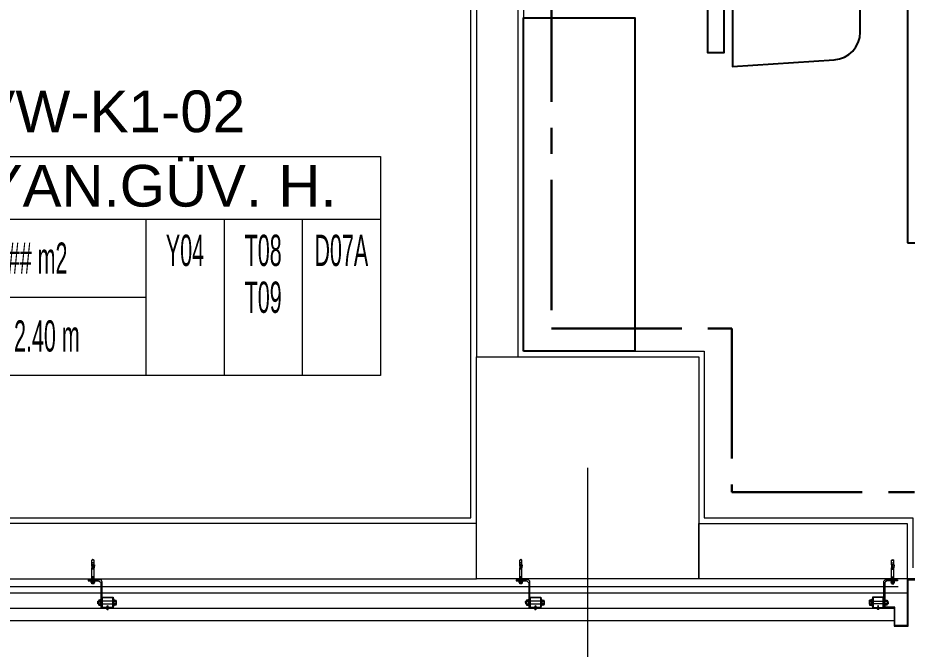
# Model space of a CAD drawing. Extents: x -2365 to 41970, y -230 to 8114.
# Drawn here: x 17435.8 to 17755.8, y 287.2 to 514.5 of the extents above; entities that cross this region are included whole.
import ezdxf
from ezdxf.enums import TextEntityAlignment as Align

# ---------------------------------------------------------------- set-up
doc = ezdxf.new("R2010")
doc.units = 0
doc.header["$LTSCALE"] = 25
doc.linetypes.add('CENTER', pattern=[2, 1.25, -0.25, 0.25, -0.25])
doc.layers.get('0').update_dxf_attribs({"color": 9, "lineweight": 9})
for name, color, linetype, lineweight in [('00', 9, 'Continuous', 9), ('01', 9, 'Continuous', 9), ('05', 9, 'Continuous', 9), ('06D', 9, 'Continuous', 9), ('10', 9, 'Continuous', 9), ('10A', 9, 'Continuous', 9), ('14', 9, 'Continuous', 9), ('21_MAHAL', 9, 'Continuous', 9), ('24', 9, 'Continuous', 9), ('33', 9, 'BATTING', 9), ('E-KABLO', 7, 'Continuous', 30)]:
    doc.layers.add(name, color=color, linetype=linetype, lineweight=lineweight)
doc.styles.add('Arial', font='arial.ttf', dxfattribs={"height": 2.5})
doc.styles.add('MuuM_TEXT-STANDART', font='ARIALN.TTF')
doc.linetypes.add('BATTING', pattern='A,0.0001,-0.1,[134,ltypeshp.shx,S=0.1,R=0,X=-0.1,Y=0],-0.2,[134,ltypeshp.shx,S=0.1,R=180,X=0.1,Y=0],-0.1', length=0.4001)

# ---------------------------------------------------------------- blocks, each defined once
blk = doc.blocks.new('p-kolon-80x80-vw')
at = {"layer": '01'}
blk.add_lwpolyline([(-40, -40), (-40, 40), (40, 40), (40, -40)], close=True, dxfattribs=at)
blk = doc.blocks.new('m-vw-sandalye-02')
at = {"lineweight": -3, "ltscale": 0.5}
for points in [[(-22.5, 0), (-22.5, -5), (22.5, -5), (22.5, 0)], [(-22.5, -5), (22.5, -5), (22.5, -50), (-22.5, -50)]]:
    blk.add_lwpolyline(points, close=True, dxfattribs=at)
blk = doc.blocks.new('m-vw-sandalye')
at = {"lineweight": -3, "ltscale": 0.5}
blk.add_lwpolyline([(-20.5, 0), (20.5, 0), (20.5, -6), (-20.5, -6)], close=True, dxfattribs=at)
blk.add_lwpolyline([(-25.5, -9), (25.5, -9), (23.11, -45.65, -0.395265), (13.13, -55), (-13.13, -55, -0.395265), (-23.11, -45.65)], format="xyb", close=True, dxfattribs=at)
blk = doc.blocks.new('m-vw-çalışma-p-01')
at = {"lineweight": -3, "ltscale": 0.5}
for p, q in [((11.93, 179.03), (91.93, 179.03)), ((11.93, -0.97), (11.93, 179.03)), ((91.93, 179.03), (91.93, -0.97)), ((91.93, -0.97), (11.93, -0.97))]:
    blk.add_line(p, q, dxfattribs=at)
for points in [[(32.8, 159.16), (35.47, 160.53), (53.74, 124.95), (51.08, 123.58)], [(15, 137.5), (25, 137.5), (25, 102.5), (15, 102.5)]]:
    blk.add_lwpolyline(points, close=True, dxfattribs=at)
blk.add_circle((43.27, 142.05), 6, dxfattribs=at)
at = {"lineweight": -3, "ltscale": 0.5, "xscale": -1, "rotation": 270}
blk.add_blockref('m-vw-sandalye-02', (115, 120), dxfattribs=at)
at = {"lineweight": -3, "rotation": 90}
blk.add_blockref('m-vw-sandalye', (-60, 90), dxfattribs=at)
at = {"lineweight": -3, "ltscale": 0.5, "rotation": 270}
blk.add_blockref('m-vw-sandalye-02', (115, 60), dxfattribs=at)
blk = doc.blocks.new('cxvxv')
for p, q in [((-21988.4, 8560.98, 0), (-21988.4, 8560.32, 0)), ((-21988.4, 8560.32, 0), (-21986.64, 8560.32, 0)), ((-21986.86, 8561.07, 0), (-21988.18, 8561.07, 0)), ((-21988.02, 8561.25, 0), (-21987.03, 8561.3, 0)), ((-21988.02, 8561.25, 0), (-21988, 8561.26, 0)), ((-21988, 8561.23, 0), (-21988.02, 8561.25, 0)), ((-21988.02, 8561.13, 0), (-21987.03, 8561.19, 0)), ((-21988.02, 8561.13, 0), (-21988, 8561.14, 0)), ((-21988, 8561.11, 0), (-21988.02, 8561.13, 0)), ((-21988.02, 8560.32, 0), (-21987.02, 8560.32, 0)), ((-21988.02, 8560.28, 0), (-21988.02, 8560.32, 0)), ((-21988.02, 8560.11, 0), (-21988.02, 8555.61, 0)), ((-21988, 8561.3, 0), (-21987.94, 8561.35, 0)), ((-21988, 8561.26, 0), (-21988, 8561.3, 0)), ((-21988, 8561.14, 0), (-21988, 8561.23, 0)), ((-21988, 8561.07, 0), (-21988, 8561.11, 0)), ((-21987.96, 8560.98, 0), (-21987.96, 8560.32, 0)), ((-21987.54, 8561.35, 0), (-21987.94, 8561.35, 0)), ((-21987.7, 8561.05, 0), (-21987.7, 8561.08, 0)), ((-21987.7, 8561.07, 0), (-21987.7, 8561.07, 0)), ((-21987.54, 8561.35, 0), (-21987.1, 8561.35, 0)), ((-21987.03, 8561.3, 0), (-21987.1, 8561.35, 0)), ((-21987.08, 8560.64, 0), (-21987.08, 8560.98, 0)), ((-21987.08, 8560.64, 0), (-21987.08, 8560.32, 0)), ((-21987.06, 8560.32, 0), (-21987.06, 8560.28, 0)), ((-21987.06, 8555.61, 0), (-21987.06, 8560.11, 0)), ((-21987.05, 8561.32, 0), (-21987.03, 8561.3, 0)), ((-21987.03, 8561.3, 0), (-21987.05, 8561.28, 0)), ((-21987.03, 8561.3, 0), (-21987.05, 8561.29, 0)), ((-21987.05, 8561.28, 0), (-21987.05, 8561.2, 0)), ((-21987.05, 8561.2, 0), (-21987.03, 8561.19, 0)), ((-21987.03, 8561.19, 0), (-21987.05, 8561.17, 0)), ((-21987.05, 8561.17, 0), (-21987.05, 8561.08, 0)), ((-21987.05, 8561.08, 0), (-21987.03, 8561.07, 0)), ((-21987.02, 8560.32, 0), (-21987.02, 8560.28, 0)), ((-21987.02, 8555.61, 0), (-21987.02, 8560.11, 0)), ((-21986.64, 8560.32, 0), (-21986.64, 8560.98, 0)), ((-21988.4, 8555.4, 0), (-21986.64, 8555.4, 0)), ((-21988.4, 8554.74, 0), (-21988.4, 8555.4, 0)), ((-21986.86, 8554.65, 0), (-21988.17, 8554.65, 0)), ((-21988.02, 8555.44, 0), (-21988.02, 8555.4, 0)), ((-21988.02, 8555.4, 0), (-21987.02, 8555.4, 0)), ((-21987.96, 8554.74, 0), (-21987.96, 8555.4, 0)), ((-21987.08, 8555.08, 0), (-21987.08, 8555.4, 0)), ((-21987.08, 8555.08, 0), (-21987.08, 8554.74, 0)), ((-21987.06, 8555.4, 0), (-21987.06, 8555.44, 0)), ((-21987.02, 8555.4, 0), (-21987.02, 8555.44, 0)), ((-21986.64, 8555.4, 0), (-21986.64, 8554.74, 0))]:
    blk.add_line(p, q)
at = {"elevation": 0}
for points in [[(-21986.3, 8560.11), (-21988.7, 8560.11), (-21988.7, 8560.28), (-21986.3, 8560.28)], [(-21986.3, 8555.61), (-21988.7, 8555.61), (-21988.7, 8555.44), (-21986.3, 8555.44)]]:
    blk.add_lwpolyline(points, close=True, dxfattribs=at)
for points in [[(-21987.98, 8560.28), (-21987.98, 8560.32)], [(-21987.98, 8560.11), (-21987.98, 8555.61)], [(-21987.98, 8555.44), (-21987.98, 8555.4)]]:
    blk.add_lwpolyline(points, dxfattribs=at)
for centre, radius, start, end in [((-21988.18, 8560.75, 0), 0.315, 45.8497, 134.1503), ((-21987.52, 8559.95, 0), 1.12, 66.8701, 113.1299), ((-21987.52, 8559.95, 0), 1.12, 66.8701, 113.1299), ((-21986.86, 8560.76, 0), 0.313, 45.449, 134.551), ((-21988.18, 8554.97, 0), 0.315, 225.8497, 314.1503), ((-21987.52, 8555.77, 0), 1.12, 246.8701, 293.1299), ((-21987.52, 8555.77, 0), 1.12, 246.8701, 293.1299), ((-21986.86, 8554.96, 0), 0.313, 225.449, 314.551)]:
    blk.add_arc(centre, radius, start, end)
blk = doc.blocks.new('VIDA')
for p, q in [((-18072, 6523.9), (-18071.9, 6524)), ((-18071.9, 6523.8), (-18072, 6523.9)), ((-18071.9, 6524), (-18070.1, 6524.7)), ((-18069.6, 6522.9), (-18071.9, 6523.8)), ((-18069.7, 6524.9), (-18070.6, 6523.2)), ((-18070.6, 6523.2), (-18070.1, 6524.7)), ((-18070.1, 6524.7), (-18069.9, 6525.1)), ((-18069.9, 6525.1), (-18070.1, 6524.1)), ((-18070.1, 6524.1), (-18070, 6524.3)), ((-18070, 6524.3), (-18069.8, 6525.1)), ((-18069.9, 6525.1), (-18069.8, 6525.1)), ((-18069.8, 6525.1), (-18069.7, 6524.9)), ((-18069.7, 6524.9), (-18069.3, 6525)), ((-18069.6, 6522.8), (-18069.1, 6525)), ((-18069.6, 6522.8), (-18069.6, 6522.9)), ((-18069.4, 6522.4), (-18069.6, 6522.8)), ((-18068.9, 6525.3), (-18069.4, 6522.4)), ((-18069.3, 6522.4), (-18069.4, 6522.4)), ((-18069.3, 6522.4), (-18068.9, 6525.3)), ((-18069.3, 6525), (-18069.1, 6525)), ((-18069.1, 6522.8), (-18069.3, 6522.4)), ((-18069.1, 6525), (-18068.9, 6525.3)), ((-18068.7, 6522.8), (-18069.1, 6522.8)), ((-18068.9, 6525.3), (-18068.9, 6525.3)), ((-18068.9, 6525.3), (-18068.7, 6525)), ((-18068.7, 6522.8), (-18068.2, 6525)), ((-18068.7, 6525), (-18068.2, 6525)), ((-18068.5, 6522.4), (-18068.7, 6522.8)), ((-18068, 6525.3), (-18068.5, 6522.4)), ((-18068.4, 6522.4), (-18068.5, 6522.4)), ((-18068.4, 6522.4), (-18067.9, 6525.3)), ((-18068.2, 6522.8), (-18068.4, 6522.4)), ((-18068.2, 6522.8), (-18068.4, 6522.4)), ((-18068.2, 6525), (-18068, 6525.3)), ((-18067.7, 6525), (-18068.2, 6522.8)), ((-18067.7, 6522.8), (-18068.2, 6522.8)), ((-18067.9, 6525.3), (-18068, 6525.3)), ((-18067.9, 6525.3), (-18067.7, 6525)), ((-18067.7, 6522.8), (-18067.2, 6525)), ((-18067.7, 6525), (-18067.2, 6525)), ((-18067.5, 6522.4), (-18067.7, 6522.8)), ((-18067, 6525.3), (-18067.5, 6522.4)), ((-18067.4, 6522.4), (-18067.5, 6522.4)), ((-18067.4, 6522.4), (-18066.9, 6525.3)), ((-18067.2, 6522.8), (-18067.4, 6522.4)), ((-18067.2, 6522.8), (-18067.4, 6522.4)), ((-18067.2, 6525), (-18067, 6525.3)), ((-18066.7, 6525), (-18067.2, 6522.8)), ((-18066.7, 6522.8), (-18067.2, 6522.8)), ((-18066.9, 6525.3), (-18067, 6525.3)), ((-18066.9, 6525.3), (-18066.7, 6525)), ((-18066.3, 6525), (-18066.7, 6525)), ((-18066.7, 6522.8), (-18066.3, 6525)), ((-18066.5, 6522.4), (-18066.7, 6522.8)), ((-18066.1, 6525.3), (-18066.5, 6522.4)), ((-18066.5, 6522.4), (-18066, 6525.3)), ((-18066.3, 6522.8), (-18066.5, 6522.4)), ((-18066.3, 6522.8), (-18066.5, 6522.4)), ((-18066.5, 6522.4), (-18066.5, 6522.4)), ((-18066.3, 6525), (-18066.1, 6525.3)), ((-18065.8, 6525), (-18066.3, 6522.8)), ((-18066.3, 6522.8), (-18065.8, 6522.8)), ((-18066, 6525.3), (-18066.1, 6525.3)), ((-18066, 6525.3), (-18065.8, 6525)), ((-18065.8, 6522.8), (-18065.3, 6525)), ((-18065.8, 6525), (-18065.3, 6525)), ((-18065.6, 6522.4), (-18065.8, 6522.8)), ((-18065.1, 6525.3), (-18065.6, 6522.4)), ((-18065.5, 6522.4), (-18065.6, 6522.4)), ((-18065.5, 6522.4), (-18065, 6525.3)), ((-18065.3, 6522.8), (-18065.5, 6522.4)), ((-18065.3, 6522.8), (-18065.5, 6522.4)), ((-18065.3, 6525), (-18065.1, 6525.3)), ((-18064.8, 6525), (-18065.3, 6522.8)), ((-18064.8, 6522.8), (-18065.3, 6522.8)), ((-18065.1, 6525.3), (-18065, 6525.3)), ((-18065, 6525.3), (-18064.8, 6525)), ((-18064.8, 6525), (-18064.3, 6525)), ((-18064.8, 6522.8), (-18064.3, 6525)), ((-18064.6, 6522.4), (-18064.8, 6522.8)), ((-18064.1, 6525.3), (-18064.6, 6522.4)), ((-18064.5, 6522.4), (-18064.6, 6522.4)), ((-18064.5, 6522.4), (-18064, 6525.3)), ((-18064.3, 6522.8), (-18064.5, 6522.4)), ((-18064.3, 6522.8), (-18064.5, 6522.4)), ((-18064.3, 6525), (-18064.1, 6525.3)), ((-18063.8, 6525), (-18064.3, 6522.8)), ((-18063.8, 6522.8), (-18064.3, 6522.8)), ((-18064, 6525.3), (-18064.1, 6525.3)), ((-18064, 6525.3), (-18063.8, 6525)), ((-18063.8, 6522.8), (-18062, 6525)), ((-18062, 6525), (-18063.8, 6525)), ((-18063.6, 6522.4), (-18063.8, 6522.8)), ((-18063.6, 6522.4), (-18061.7, 6525.3)), ((-18061.8, 6525.3), (-18063.6, 6522.4)), ((-18062, 6522.8), (-18063.6, 6522.4)), ((-18062, 6522.8), (-18063.6, 6522.4)), ((-18063.6, 6522.4), (-18063.6, 6522.4)), ((-18061.5, 6525), (-18063.4, 6522.8)), ((-18063.4, 6522.8), (-18061.5, 6522.8)), ((-18061.7, 6525.3), (-18063.2, 6525.3)), ((-18062.7, 6522.4), (-18061.5, 6522.8)), ((-18062.6, 6522.4), (-18062.1, 6525.3)), ((-18062.4, 6522.8), (-18062.6, 6522.4)), ((-18062.4, 6522.8), (-18062.6, 6522.4)), ((-18062.6, 6522.4), (-18061.3, 6522.4)), ((-18062.4, 6525), (-18062.2, 6525.3)), ((-18061.5, 6525), (-18062.4, 6525)), ((-18061.5, 6522.8), (-18062.4, 6525)), ((-18061.9, 6525), (-18062.4, 6522.8)), ((-18061.9, 6522.8), (-18062.4, 6522.8)), ((-18062.2, 6525.3), (-18062.1, 6525.3)), ((-18062.2, 6525.3), (-18061.3, 6522.4)), ((-18062.1, 6525.3), (-18061.9, 6525)), ((-18062, 6525), (-18061.8, 6525.3)), ((-18061.9, 6525), (-18061.4, 6525)), ((-18061.9, 6522.8), (-18061.4, 6525)), ((-18061.7, 6522.4), (-18061.9, 6522.8)), ((-18061.2, 6525.3), (-18061.7, 6522.4)), ((-18061.7, 6525.3), (-18061.5, 6525)), ((-18061.6, 6522.4), (-18061.7, 6522.4)), ((-18061.6, 6522.4), (-18061.2, 6525.3)), ((-18061.4, 6522.8), (-18061.6, 6522.4)), ((-18061.4, 6522.8), (-18061.6, 6522.4)), ((-18061.4, 6525), (-18061.2, 6525.3)), ((-18061, 6525), (-18061.4, 6522.8)), ((-18060.9, 6522.8), (-18061.4, 6522.8)), ((-18061.2, 6525.3), (-18061, 6525)), ((-18061.2, 6525.3), (-18061.2, 6525.3)), ((-18061, 6525), (-18060.5, 6525)), ((-18060.9, 6522.8), (-18060.5, 6525)), ((-18060.7, 6522.4), (-18060.9, 6522.8)), ((-18060.7, 6522.4), (-18060.2, 6525.3)), ((-18060.3, 6525.3), (-18060.7, 6522.4)), ((-18060.5, 6522.8), (-18060.7, 6522.4)), ((-18060.5, 6522.8), (-18060.7, 6522.4)), ((-18060.7, 6522.4), (-18060.7, 6522.4)), ((-18060.5, 6525), (-18060.3, 6525.3)), ((-18060, 6525), (-18060.5, 6522.8)), ((-18060.5, 6522.8), (-18060, 6522.8)), ((-18060.3, 6525.3), (-18060.2, 6525.3)), ((-18060.2, 6525.3), (-18060, 6525)), ((-18060, 6525), (-18059.5, 6525)), ((-18060, 6522.8), (-18059.5, 6525)), ((-18059.8, 6522.4), (-18060, 6522.8)), ((-18059.3, 6525.3), (-18059.8, 6522.4)), ((-18059.7, 6522.4), (-18059.8, 6522.4)), ((-18059.7, 6522.4), (-18059.2, 6525.3)), ((-18059.5, 6522.8), (-18059.7, 6522.4)), ((-18059.5, 6522.8), (-18059.7, 6522.4)), ((-18059.5, 6525), (-18059.3, 6525.3)), ((-18059.2, 6524), (-18059.5, 6522.8)), ((-18059.5, 6522.8), (-18059.2, 6522.8)), ((-18059.3, 6525.3), (-18059.2, 6525.3)), ((-18058.1, 6526.6), (-18059.2, 6526.6)), ((-18059.2, 6521.2), (-18059.2, 6526.6)), ((-18058.1, 6521.2), (-18059.2, 6521.2))]:
    blk.add_line(p, q)
for points in [[(-18068.7, 6525), (-18069.1, 6522.8)], [(-18057.2, 6524.3), (-18057.5, 6524), (-18057.5, 6523.8), (-18057.2, 6523.5)]]:
    blk.add_lwpolyline(points)
for centre, start, end in [((-18062.4, 6523.6), 7.5095, 35.2427), ((-18062.4, 6524.2), 324.7573, 352.4905)]:
    blk.add_arc(centre, 5.21, start, end)
blk = doc.blocks.new('çelik dübel')
at = {"ltscale": 7}
for p, q in [((-87.2, -2), (-85, 2)), ((-85, -6), (-85, 2)), ((-68, 2), (-85, 2)), ((-75, -6), (-75, 2)), ((-70, -6), (-70, 2)), ((-68, 3), (-58, 2)), ((-68, -7), (-68, 3)), ((-58, -6), (-58, 2)), ((-8.5, 2), (-58, 2)), ((-53, 1.5), (-58, 1.5)), ((-53, -6), (-53, 2)), ((-25, -6), (-25, 2)), ((-25, -6), (-23.9, 2)), ((-23, -6), (-21.9, 2)), ((-21, -6), (-19.9, 2)), ((-19, -6), (-17.9, 2)), ((-17, -6), (-15.9, 2)), ((-85, -6), (-87.2, -2)), ((-68, -6), (-85, -6)), ((-68, -7), (-58, -6)), ((-53, -5.5), (-58, -5.5)), ((-8.5, -6), (-58, -6))]:
    blk.add_line(p, q, dxfattribs=at)
for p, q in [((-15, -6), (-13.9, 2)), ((-13, -6), (-11.9, 2)), ((-11, -6), (-10, 1.1)), ((-10, -9), (-10, 5)), ((-9, 5), (-10, 5)), ((-10, 3), (-10, 5)), ((-9, -9), (-9, 5)), ((-8.5, 2), (-8.5, 3)), ((-8.5, -4), (-8.5, 0)), ((-5, 4), (-7.5, 4)), ((-5, 1), (-7.5, 1)), ((-4, 2), (-4, 3)), ((-1, 2), (-4, 2)), ((-4, -4), (-4, 0)), ((-3, -6), (-1.9, 2)), ((-1, -6), (0, 1.1)), ((0, -5), (0, 1)), ((-10, -7), (-10, -9.1)), ((-9, -9), (-10, -9)), ((-8.5, -6), (-8.5, -7)), ((-5, -5), (-7.5, -5)), ((-5, -8), (-7.5, -8)), ((-4, -6), (-4, -7)), ((-1, -6), (-4, -6))]:
    blk.add_line(p, q)
for points in [[(-68, 0.6), (-67.4, 0.4), (-67, 0.1), (-66.6, -0.3), (-66.2, -0.8), (-65.9, -1.3), (-65.7, -1.9), (-65.4, -2.3), (-65.2, -2.8), (-65, -3.1), (-64.8, -3.3), (-64.6, -3.5), (-64.4, -3.6), (-64.2, -3.5), (-63.9, -3.5), (-63.7, -3.3), (-63.5, -3.1), (-63.2, -2.9), (-62.9, -2.6), (-62.7, -2.3), (-62.4, -2), (-62.1, -1.7), (-61.9, -1.4), (-61.6, -1.1), (-61.4, -0.9), (-61.2, -0.7), (-61, -0.6), (-60.8, -0.5), (-60.6, -0.5), (-60.4, -0.5), (-60.3, -0.7), (-60.1, -0.9), (-59.9, -1.1), (-59.8, -1.5), (-59.6, -1.9), (-59.4, -2.3), (-59.2, -2.7), (-58.9, -3), (-58.7, -3.3), (-58.4, -3.5), (-58, -3.5)], [(-68, -0.5), (-68, -0.5), (-67.9, -0.5), (-67.9, -0.5), (-67.8, -0.5), (-67.8, -0.6), (-67.7, -0.6), (-67.7, -0.6), (-67.6, -0.7), (-67.6, -0.7), (-67.6, -0.8), (-67.5, -0.8), (-67.5, -0.8), (-67.5, -0.9), (-67.4, -0.9), (-67.4, -0.9), (-67.3, -1), (-67.3, -1), (-67.3, -1.1), (-67.2, -1.1), (-67.2, -1.2), (-67.2, -1.2), (-67.1, -1.3), (-67.1, -1.3), (-67.1, -1.4), (-67, -1.4), (-67, -1.5), (-67, -1.5), (-66.9, -1.6), (-66.9, -1.6), (-66.9, -1.7), (-66.9, -1.7), (-66.8, -1.8), (-66.8, -1.9), (-66.8, -1.9), (-66.7, -2), (-66.7, -2), (-66.7, -2.1), (-66.6, -2.2), (-66.6, -2.2), (-66.6, -2.3), (-66.6, -2.3), (-66.5, -2.4), (-66.5, -2.5), (-66.5, -2.5), (-66.4, -2.6), (-66.4, -2.7), (-66.4, -2.7), (-66.3, -2.8), (-66.3, -2.8), (-66.3, -2.9), (-66.3, -3), (-66.2, -3), (-66.2, -3.1), (-66.2, -3.1), (-66.1, -3.2), (-66.1, -3.2), (-66.1, -3.3), (-66, -3.4), (-66, -3.4), (-66, -3.5), (-65.9, -3.5), (-65.9, -3.6), (-65.9, -3.6), (-65.8, -3.7), (-65.8, -3.7), (-65.7, -3.8), (-65.7, -3.8), (-65.7, -3.9), (-65.6, -3.9), (-65.6, -4), (-65.5, -4), (-65.5, -4.1), (-65.4, -4.1), (-65.4, -4.1), (-65.3, -4.2), (-65.3, -4.2), (-65.2, -4.3), (-65.2, -4.3), (-65.1, -4.3), (-65, -4.4), (-65, -4.4), (-64.9, -4.4), (-64.9, -4.4), (-64.8, -4.5), (-64.7, -4.5), (-64.7, -4.5), (-64.6, -4.5), (-64.5, -4.5), (-64.5, -4.5), (-64.4, -4.5), (-64.3, -4.5), (-64.3, -4.5), (-64.2, -4.5), (-64.1, -4.5), (-64.1, -4.5), (-64, -4.5), (-64, -4.5), (-63.9, -4.5), (-63.8, -4.5), (-63.8, -4.5), (-63.7, -4.4), (-63.7, -4.4), (-63.6, -4.4), (-63.6, -4.4), (-63.5, -4.4), (-63.4, -4.3), (-63.4, -4.3), (-63.3, -4.3), (-63.3, -4.3), (-63.3, -4.2), (-63.2, -4.2), (-63.2, -4.2), (-63.1, -4.1), (-63.1, -4.1), (-63, -4.1), (-63, -4), (-62.9, -4), (-62.9, -4), (-62.9, -3.9), (-62.8, -3.9), (-62.8, -3.9), (-62.7, -3.8), (-62.7, -3.8), (-62.7, -3.8), (-62.6, -3.7), (-62.6, -3.7), (-62.5, -3.6), (-62.5, -3.6), (-62.5, -3.6), (-62.4, -3.5), (-62.4, -3.5), (-62.4, -3.5), (-62.3, -3.4), (-62.3, -3.4), (-62.2, -3.3), (-62.2, -3.3), (-62.2, -3.3), (-62.1, -3.2), (-62.1, -3.2), (-62.1, -3.1), (-62, -3.1), (-62, -3.1), (-62, -3), (-61.9, -3), (-61.9, -2.9), (-61.9, -2.9), (-61.8, -2.9), (-61.8, -2.8), (-61.7, -2.8), (-61.7, -2.7), (-61.7, -2.7), (-61.6, -2.6), (-61.6, -2.6), (-61.6, -2.6), (-61.5, -2.5), (-61.5, -2.5), (-61.5, -2.5), (-61.4, -2.4), (-61.4, -2.4), (-61.4, -2.3), (-61.3, -2.3), (-61.3, -2.3), (-61.3, -2.2), (-61.3, -2.2), (-61.2, -2.2), (-61.2, -2.1), (-61.2, -2.1), (-61.1, -2), (-61.1, -2), (-61.1, -2), (-61, -1.9), (-61, -1.9), (-61, -1.9), (-61, -1.9), (-60.9, -1.8), (-60.9, -1.8), (-60.9, -1.8), (-60.9, -1.8), (-60.9, -1.8), (-60.9, -1.7), (-60.8, -1.7), (-60.8, -1.7), (-60.8, -1.7), (-60.8, -1.7), (-60.8, -1.7), (-60.8, -1.8), (-60.7, -1.8), (-60.7, -1.8), (-60.7, -1.8), (-60.7, -1.9), (-60.7, -1.9), (-60.7, -1.9), (-60.6, -2), (-60.6, -2), (-60.6, -2.1), (-60.6, -2.1), (-60.6, -2.1), (-60.5, -2.2), (-60.5, -2.2), (-60.5, -2.3), (-60.5, -2.3), (-60.4, -2.4), (-60.4, -2.5), (-60.4, -2.5), (-60.4, -2.6), (-60.3, -2.6), (-60.3, -2.7), (-60.3, -2.7), (-60.3, -2.8), (-60.2, -2.8), (-60.2, -2.9), (-60.2, -3), (-60.1, -3), (-60.1, -3.1), (-60.1, -3.1), (-60, -3.2), (-60, -3.2), (-59.9, -3.3), (-59.9, -3.4), (-59.9, -3.4), (-59.8, -3.5), (-59.8, -3.5), (-59.7, -3.6), (-59.7, -3.6), (-59.6, -3.7), (-59.6, -3.8), (-59.5, -3.8), (-59.5, -3.9), (-59.4, -3.9), (-59.3, -4), (-59.3, -4), (-59.2, -4.1), (-59.1, -4.2), (-59, -4.2), (-58.9, -4.3), (-58.8, -4.3), (-58.6, -4.4), (-58.4, -4.4), (-58.2, -4.5), (-58, -4.5)]]:
    blk.add_lwpolyline(points)
for centre, start, end in [((-7.5, 3), 90, 180), ((-7.5, 2), 180, 270), ((-7.5, 0), 90, 180), ((-5, 3), 0, 90), ((-5, 2), 270, 0), ((-5, 0), 0, 90), ((-1, 1), 0, 90), ((-7.5, -4), 180, 270), ((-7.5, -6), 90, 180), ((-7.5, -7), 180, 270), ((-5, -4), 270, 0), ((-5, -6), 0, 90), ((-5, -7), 270, 0), ((-1, -5), 270, 0)]:
    blk.add_arc(centre, 1, start, end)
blk = doc.blocks.new('kjdol')
at = {"ltscale": 10, "elevation": -278.89}
blk.add_lwpolyline([(77394.12, 60089.89), (77403.28, 60089.89, 0.460237), (77404.18, 60090.79), (77404.18, 60094.89), (77403.78, 60094.89), (77403.78, 60091.29, -0.414214), (77402.78, 60090.29), (77394.12, 60090.29)], format="xyb", close=True, dxfattribs=at)
at = {"elevation": -249.79}
for points in [[(77397.97, 60089.9), (77397.97, 60085.9), (77393.97, 60085.9), (77393.97, 60089.9)], [(77397.77, 60089.7), (77397.77, 60086.1), (77394.17, 60086.1), (77394.17, 60089.7)]]:
    blk.add_lwpolyline(points, close=True, dxfattribs=at)
at = {"extrusion": (0, 0, -1), "xscale": 0.1000000000058208, "yscale": 0.1000000000058208, "zscale": -0.0999999999999091}
blk.add_blockref('çelik dübel', (-77402.74, 60093.36, 459.25), dxfattribs=at)
blk.add_blockref('cxvxv', (99383.5, 51530.11, -249.79))
at = {"xscale": 0.1000000000058208, "yscale": 0.1000000000058208, "zscale": 0.1000000000058208, "rotation": 180}
blk.add_blockref('VIDA', (75587.75, 60740.29, -249.79), dxfattribs=at)
blk = doc.blocks.new('p-aks_vw')
at = {"layer": '24', "ltscale": 2}
blk.add_lwpolyline([(3240, 40), (3240, -257.5)], dxfattribs=at)
blk = doc.blocks.new('m-çalışma dolap modül')
at = {"lineweight": -3, "ltscale": 0.5}
blk.add_lwpolyline([(0, 40), (120, 40), (120, 0), (0, 0)], close=True, dxfattribs=at)
blk = doc.blocks.new('0_roomno2')
blk.add_lwpolyline([(19.375, -10.5), (0, -10.5), (0, 0), (19.375, 0)], close=True)
for points in [[(0, -3), (19.375, -3)], [(8.125, -3), (8.125, -10.5)], [(11.875, -3), (11.875, -10.5)], [(15.625, -3), (15.625, -10.5)], [(0, -6.75), (8.125, -6.75)]]:
    blk.add_lwpolyline(points)
at = {"style": 'MuuM_TEXT-STANDART', "width": 0.6}
blk.add_text('H:', height=1.5, dxfattribs=at).set_placement((0.35, -8.608), align=Align.MIDDLE_LEFT)
at = {"style": 'Arial'}
blk.add_attdef('ODANO', (0, 1.17), '', height=2, dxfattribs=at)
blk.add_attdef('MEKANADI', text='', height=2, dxfattribs=at).set_placement((0.35, -3), align=Align.BOTTOM_LEFT)
at = {"style": 'MuuM_TEXT-STANDART', "width": 0.6}
for tag, p in [('YER01', (10, -4.5)), ('TAVAN01', (13.75, -4.5)), ('DUVAR01', (17.5, -4.5)), ('YER02', (10, -6.75)), ('TAVAN02', (13.75, -6.75)), ('DUVAR02', (17.5, -6.75)), ('YER03', (10, -9)), ('TAVAN03', (13.75, -9)), ('DUVAR03', (17.5, -9))]:
    blk.add_attdef(tag, text='', height=1.5, dxfattribs=at).set_placement(p, align=Align.MIDDLE_CENTER)
for tag, p in [('M2', (0.35, -4.875)), ('TEMIZTAVANYUKSEKLIGI', (1.8, -8.608))]:
    blk.add_attdef(tag, text='', height=1.5, dxfattribs=at).set_placement(p, align=Align.MIDDLE_LEFT)

msp = doc.modelspace()

# ---------------------------------------------------------------- linework, layer by layer
at = {"layer": '00'}
for points in [[(17585.84, 742.5), (17600.84, 742.5), (17600.84, 392.5), (17615.84, 392.5), (17615.84, 757.5), (17585.84, 757.5), (17585.84, 742.5), (17585.84, 742.5)], [(17385.84, 369.5), (17385.84, 352.5), (17400.85, 352.5), (17400.84, 312.5), (17600.84, 312.5), (17600.84, 332.5), (17600.84, 332.5)], [(17600.84, 332.5), (17400.84, 332.5), (17400.84, 369.5), (17385.84, 369.5)]]:
    msp.add_lwpolyline(points, dxfattribs=at)
msp.add_lwpolyline([(17680.84, 332.5), (17755.84, 332.5), (17755.84, 312.5), (17680.84, 312.5)], close=True, dxfattribs=at)
at = {"layer": '06D'}
msp.add_lwpolyline([(16795.84, 777.5), (16795.84, 307.5), (17755.84, 307.5)], dxfattribs=at)
at = {"layer": '10A'}
for points in [[(17747.44, 302.3), (17747.44, 302), (17751.14, 302), (17751.14, 295.5), (17756.14, 295.5), (17756.14, 312.2), (17758.68, 312.2), (17758.68, 312.5), (17755.84, 312.5), (17755.84, 295.8), (17751.44, 295.8), (17751.44, 302.3), (17747.44, 302.3)], [(17751.14, 297.5), (16794.09, 297.5), (16794.09, 302), (17751.14, 302), (17751.14, 297.5)]]:
    msp.add_lwpolyline(points, dxfattribs=at)
at = {"layer": '14'}
for points in [[(17583.84, 740.5), (17583.84, 759.5), (17617.84, 759.5), (17617.84, 394.5), (17682.84, 394.5), (17682.84, 334.5), (17757.84, 334.5), (17757.84, 316.5)], [(17383.84, 371.5), (17402.84, 371.5), (17402.84, 334.5), (17598.84, 334.5), (17598.84, 740.5), (17583.84, 740.5)]]:
    msp.add_lwpolyline(points, dxfattribs=at)
at = {"layer": '33', "ltscale": 0.2}
msp.add_lwpolyline([(16798.34, 777.8), (16798.34, 309.78), (17752.54, 309.78)], dxfattribs=at)
at = {"layer": 'E-KABLO', "color": 6, "linetype": 'CENTER', "ltscale": 1.5}
for p, q in [((17627.84, 531.14), (17627.84, 402.72)), ((17627.84, 402.72), (17692.8, 402.72)), ((17692.8, 402.72), (17692.8, 343.71)), ((17692.8, 343.71), (18142.89, 343.71))]:
    msp.add_line(p, q, dxfattribs=at)

# ---------------------------------------------------------------- block references
msp.add_blockref('p-kolon-80x80-vw', (17640.84, 352.5))
at = {"layer": '05', "lineweight": -3, "xscale": -1, "rotation": 180}
msp.add_blockref('m-vw-çalışma-p-01', (17743.96, 612.5), dxfattribs=at)
at = {"layer": '05', "lineweight": -3, "rotation": 90}
msp.add_blockref('m-çalışma dolap modül', (17657.84, 394.5), dxfattribs=at)
at = {"layer": '10', "rotation": 90}
for p in [(77556.04, -77091.97, 249.79), (77709.98, -77091.97, 249.79)]:
    msp.add_blockref('kjdol', p, dxfattribs=at)
at = {"layer": '10', "xscale": -1, "rotation": 270}
msp.add_blockref('kjdol', (-42342.52, -77091.97, 278.89), dxfattribs=at)
at = {"layer": '21_MAHAL'}
ref = msp.add_blockref('0_roomno2', (17420.99, 464.54), dxfattribs=dict(at, xscale=7.5, yscale=7.5, zscale=7.5))
ref.add_attrib('ODANO', 'VW-K1-02', (17420.99, 473.32), dxfattribs={"layer": '0', "height": 15, "style": 'Arial'})
ref.add_attrib('MEKANADI', 'YAN.GÜV. H.', dxfattribs={"layer": '0', "height": 15, "style": 'Arial'}).set_placement((17423.62, 442.04), align=Align.BOTTOM_LEFT)
ref.add_attrib('M2', '#### m2', dxfattribs={"layer": '0', "height": 11.25, "style": 'MuuM_TEXT-STANDART', "width": 0.6}).set_placement((17423.62, 427.98), align=Align.MIDDLE_LEFT)
ref.add_attrib('TEMIZTAVANYUKSEKLIGI', '2.40 m', dxfattribs={"layer": '0', "height": 11.25, "style": 'MuuM_TEXT-STANDART', "width": 0.6}).set_placement((17434.49, 399.98), align=Align.MIDDLE_LEFT)
ref.add_attrib('YER01', 'Y04', dxfattribs={"layer": '0', "height": 11.25, "style": 'MuuM_TEXT-STANDART', "width": 0.6}).set_placement((17495.99, 430.79), align=Align.MIDDLE_CENTER)
ref.add_attrib('TAVAN01', 'T08', dxfattribs={"layer": '0', "height": 11.25, "style": 'MuuM_TEXT-STANDART', "width": 0.6}).set_placement((17524.12, 430.79), align=Align.MIDDLE_CENTER)
ref.add_attrib('DUVAR01', 'D07A', dxfattribs={"layer": '0', "height": 11.25, "style": 'MuuM_TEXT-STANDART', "width": 0.6}).set_placement((17552.24, 430.79), align=Align.MIDDLE_CENTER)
ref.add_attrib('TAVAN02', 'T09', dxfattribs={"layer": '0', "height": 11.25, "style": 'MuuM_TEXT-STANDART', "width": 0.6}).set_placement((17524.12, 413.92), align=Align.MIDDLE_CENTER)
at = {"layer": '24'}
msp.add_blockref('p-aks_vw', (14400.84, 312.5), dxfattribs=at)

doc.saveas('drawing.dxf')
